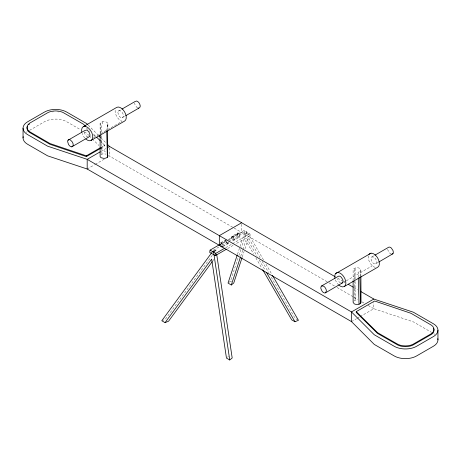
<?xml version="1.0" encoding="UTF-8"?>
<svg xmlns="http://www.w3.org/2000/svg" width="461" height="461" viewBox="0 0 461 461"><rect width="100%" height="100%" fill="white"/><g stroke="black" fill="none" stroke-linecap="round" stroke-linejoin="round"><path stroke-width="0.35" stroke-dasharray="2.31 1.73" d="M106.727 131.085L107.355 125.029A3.947 2.276 0 0 0 105.909 121.917L102.912 121.692L101.143 122.28L100.123 123.3L100.123 133.967M225.878 240.181C225.625 241.552 226.305 243.558 227.855 243.76L228.408 243.385L228.61 241.99M360.058 275.909L360.877 270.624L360.485 268.896A3.947 2.276 0 0 0 355.091 268.06L353.645 268.896L353.114 270.037L353.114 280.063M102.912 121.692L101.143 127.864L101.299 132.837M237.49 254.23L244.157 233.877L246.618 231.866L241.512 247.448M228.523 282.697L230.488 281.083L238.625 256.253M238.85 255.573L241.293 248.122M240.711 256.281L242.722 250.139M242.947 249.459L245.857 240.584L253.734 254.213M242.302 256.927L244.088 251.47M244.981 248.738L248.56 237.818L260.379 258.258M375.784 263.784L376.602 261.975A3.947 2.282 60 0 0 373.813 257.14L371.837 256.944L371.117 257.976L371.117 259.641L372.419 262.349A3.947 2.282 60 0 0 375.784 263.784L378.245 262.344M212.239 255.313L165.274 319.329L162.37 320.516M212.677 261.07L213.944 259.341M226.282 239.541L220.612 242.814L220.133 243.927L220.283 245.033M226.518 240.06L220.848 243.333L220.606 244.993M231.952 236.268C230.846 237.571 231.831 240.239 233.531 240.486L239.507 237.092C240.619 235.79 239.634 233.116 237.934 232.874L231.952 236.268L232.263 236.147C233.963 236.395 234.943 239.063 233.836 240.365M232.188 236.781C231.364 237.761 232.096 239.755 233.37 239.939L239.271 236.574C240.1 235.6 239.363 233.606 238.095 233.422L232.419 236.695C233.692 236.879 234.43 238.873 233.6 239.847M222.824 246.07L227.924 243.126L228.264 241.887M237.628 232.995C236.516 234.297 237.501 236.966 239.201 237.208L239.507 237.092M237.864 233.508C237.035 234.482 237.772 236.481 239.04 236.66L239.271 236.574M122.079 117.82L123.381 116.616L123.381 114.945L122.655 113.083L120.684 110.997A3.947 2.282 60 0 0 117.889 112.611L118.708 115.359A3.947 2.282 60 0 0 122.079 117.82L125.179 116.028M227.44 357.281L228.425 356.48M29.533 130.359L44.423 121.762A15.789 9.116 0 0 1 66.753 121.762L80.681 129.806M118.264 111.216L121.37 109.424M93.595 137.758L122.13 121.283A7.895 4.558 60 0 1 115.29 109.441M101.08 147.33L104.762 145.203L100.705 141.199M101.08 148.102L104.762 145.976L104.762 145.203M100.832 151.467L105.794 148.603M100.999 154.706L101.962 154.147A3.947 2.276 0 0 1 105.909 154.147M87.187 169.014L94.632 164.715M95.254 164.358L104.555 158.987M220.024 244.388L227.446 240.1M228.068 239.743L244.151 230.454L249.827 233.727L250.288 235.508L236.176 243.627M219.332 245.31L226.777 241.011M229.261 239.582L241.668 232.419L241.668 224.127M223.061 246.589L228.166 243.639M225.694 247.661L231.883 244.088M232.5 243.731L249.827 233.727M371.837 256.944L373.698 255.872M343.837 282.23L345.698 281.158M346.315 280.801L372.367 265.755M353.645 301.125L355.091 300.29A3.947 2.276 0 0 1 357.068 299.984M351.484 321.605L356.445 318.741M357.068 318.378L359.545 316.949M360.168 316.592L373.813 308.709L413.338 321.864L431.508 332.352M213.328 250.231L219.459 246.704M221.914 245.292L228.051 241.76M228.662 241.408L244.612 232.235L250.288 235.508M227.59 248.565L233.721 245.039M220.612 242.814L222 243.212L222.94 245.264M220.848 243.333L221.885 243.633L222.611 245.569M227.924 243.126L226.639 242.509L226.167 240.89M137.672 107.805L136.71 107.252L135.015 104.768L134.641 102.941M391.285 254.224L389.165 252.68L387.862 249.971A3.947 2.282 60 0 1 387.862 248.306M84.317 131.904L86.737 133.304L88.766 135.332M337.659 278.167L343.266 281.406M343.894 281.769L345.139 282.489M353.864 287.526L357.603 289.687M87.913 137.09L86.466 136.254L84.772 133.776L84.398 131.95M340.558 282.956L338.921 281.688L337.619 278.98M108.508 155.109L109.516 156.123L233.56 227.74M234.182 228.097L328.307 282.437M328.929 282.8L334.542 286.039M337.037 287.48L353.241 296.838M353.864 297.195L357.603 299.356M361.971 301.874L364.461 303.315M368.201 305.47L373.813 308.709L373.813 302.497M230.488 281.083L231.583 281.717M297.887 319.997L295.161 318.424L270.763 276.22M93.606 134.197L96.142 136.698M86.507 127.968L90.056 131.466M93.606 134.969L95.127 136.473M100.705 141.976L104.762 145.976M88.258 125.156L97.876 134.791M100.913 137.833L105.972 142.904M89.273 135.839L91.802 138.375M92.309 138.882L98.89 145.474M100.913 147.503L106.479 153.081M263.473 259.843L247.643 232.459L244.157 233.877L257.129 256.31M265.991 264.199L271.748 274.157M262.171 261.352L268.613 272.503M259.289 260.044L265.052 270.013M255.884 257.93L261.969 268.458M244.151 230.454L244.612 232.235M354.451 279.689L354.273 274.007L355.091 268.06L355.091 278.801M354.474 280.397L355.091 300.29L355.091 279.522M101.385 135.678L101.962 154.147M358.232 277.217L358.088 272.238L359.857 271.644L360.877 270.624L360.9 276.375M100.123 123.3L100.256 134.099M109.516 147.837L109.516 156.123M107.886 123.894L107.886 128.907M107.355 125.029L107.355 129.328M26.312 132.33A15.789 9.116 0 0 1 27.199 131.719M52.525 111.942A11.836 6.834 0 0 1 53.534 111.81M57.642 111.81A11.836 6.834 0 0 1 58.651 111.942M84.836 138.052A7.895 4.558 60 0 1 82.121 133.35M433.801 333.689A15.789 9.116 0 0 1 434.688 334.3M375.26 267.426A7.895 4.558 60 0 1 368.42 255.584M338.87 285.094A7.895 4.558 60 0 1 334.922 278.26"/><path stroke-width="0.69" d="M219.401 244.745L210.124 250.104L209.646 252.351L215.316 255.625L226.363 249.274M215.316 255.625L215.794 253.377L224.455 248.375M342.736 282.708L343.111 281.314L342.736 279.487L341.042 277.009A3.947 2.282 60 0 0 338.345 276.283L321.594 285.953L320.873 286.984L320.873 288.649L322.176 291.358A3.947 2.282 60 0 0 325.541 292.793L342.736 282.708L341.607 283.06M378.856 261.986L392.979 253.706L393.354 252.305L392.979 250.479L391.285 248.001A3.947 2.282 60 0 0 388.588 247.275L374.943 255.158M237.265 254.91L228.034 283.1L231.307 284.99L233.762 282.979L242.077 257.607M231.307 284.99L240.486 256.961M325.541 292.793L326.359 290.983A3.947 2.282 60 0 0 323.57 286.148L321.594 285.953M229.734 359.978L213.604 252.109L216.065 250.098L212.579 251.522L161.788 320.752L165.061 322.642L211.662 259.122L226.46 358.088L229.734 359.978L232.188 357.967L216.699 254.351M212.256 261.646L168.547 321.219L165.061 322.642M71.835 146.829L73.138 145.618L73.138 143.953L72.412 142.092L70.441 140.006A3.947 2.282 60 0 0 67.646 141.619L68.464 144.368A3.947 2.282 60 0 0 71.835 146.829L88.581 137.159L89.883 135.949A3.947 2.282 60 0 0 86.466 130.031L84.772 130.555L68.021 140.225M125.801 115.671L138.824 108.151L140.127 106.946A3.947 2.282 60 0 0 136.71 101.022L135.015 101.547L121.986 109.067M83.239 126.723L116.737 107.384A7.895 4.558 60 0 1 124.631 111.942A7.895 4.558 60 0 1 124.631 121.059L91.134 140.398M85.492 126.193L83.464 124.193L62.794 112.346A11.836 6.834 0 0 0 48.382 112.346L29.452 123.277A11.836 6.834 0 0 0 29.452 131.592L49.967 143.527L86.363 155.824L100.469 147.681M27.406 126.441A11.836 6.834 0 0 0 29.452 132.37L49.967 144.305L86.363 156.602L100.469 148.454M100.216 151.825L87.187 159.345L47.662 146.195L27.677 134.652A15.789 9.116 0 0 1 27.677 121.762L44.423 112.092A15.789 9.116 0 0 1 66.753 112.092L86.737 123.634L87.751 124.649M107.655 147.526L109.516 146.454L335.164 276.727M241.668 222.749L219.332 235.64L219.332 245.31M335.481 273.69L371.019 253.17M344.263 286.54L377.761 267.201A7.895 4.558 60 0 0 377.213 257.215A7.895 4.558 60 0 0 368.979 254.351M353.114 280.778L353.114 302.266L354.273 303.874L356.042 304.467L359.038 304.237L360.485 303.407A3.947 2.276 0 0 0 361.015 302.266L360.9 276.375M351.484 321.605L351.484 311.936L374.263 334.755L394.247 346.292A15.789 9.116 0 0 0 416.577 346.292L433.323 336.622A15.789 9.116 0 0 0 433.323 323.731L413.338 312.195L373.813 299.045L351.484 311.936L87.187 159.345L87.187 169.014L351.484 321.605L374.263 344.425L394.247 355.961A15.789 9.116 0 0 0 416.577 355.961L433.323 346.292A15.789 9.116 0 0 0 437.817 338.656M356.238 311.636L374.637 301.016L411.033 313.313L431.548 325.247A11.836 6.834 0 0 1 431.548 333.562L412.618 344.494A11.836 6.834 0 0 1 398.206 344.494L377.536 332.652L356.238 311.636L356.238 312.414L377.536 333.424L398.206 345.266A11.836 6.834 0 0 0 412.618 345.266L431.548 334.34A11.836 6.834 0 0 0 433.594 328.411M262.684 269.697L291.675 319.842L294.948 321.732L298.434 320.314L272.468 275.401M222.254 246.399L221.764 246.462M222.49 246.917L221.464 246.825L220.773 246.093M391.85 254.051L392.979 253.706M138.156 108.081L138.824 108.151M87.187 169.014L47.662 155.864L27.677 144.322A15.789 9.116 0 0 1 23.183 136.686M348.257 284.287L353.241 287.168M360.721 291.485L373.813 299.045M210.124 250.104L215.794 253.377M221.487 246.335L220.969 245.788M96.649 137.199L100.198 140.697M98.89 135.805L100.406 137.326M107.494 144.426L109.516 146.454M266.493 272.509L294.948 321.732M358.255 277.925L359.038 304.237M359.857 277.228L360.485 303.407M106.727 131.085L107.355 157.264L105.909 158.094L103.932 158.4L101.143 157.731L100.123 156.711L100.123 134.675M437.95 330.18L437.95 339.849M107.355 130.763L107.355 157.264A3.947 2.276 0 0 0 107.886 156.123M86.363 155.824L86.363 156.602M23.05 128.21L23.05 137.879M81.793 132.117A7.895 4.558 60 0 1 86.703 126.856A7.895 4.558 60 0 1 92.747 137.332A7.895 4.558 60 0 1 85.74 138.951M28.594 124.793A11.836 6.834 0 0 1 29.452 124.049M334.922 278.26A7.895 4.558 60 0 1 339.832 272.998A7.895 4.558 60 0 1 345.877 283.475A7.895 4.558 60 0 1 338.87 285.094"/></g></svg>
